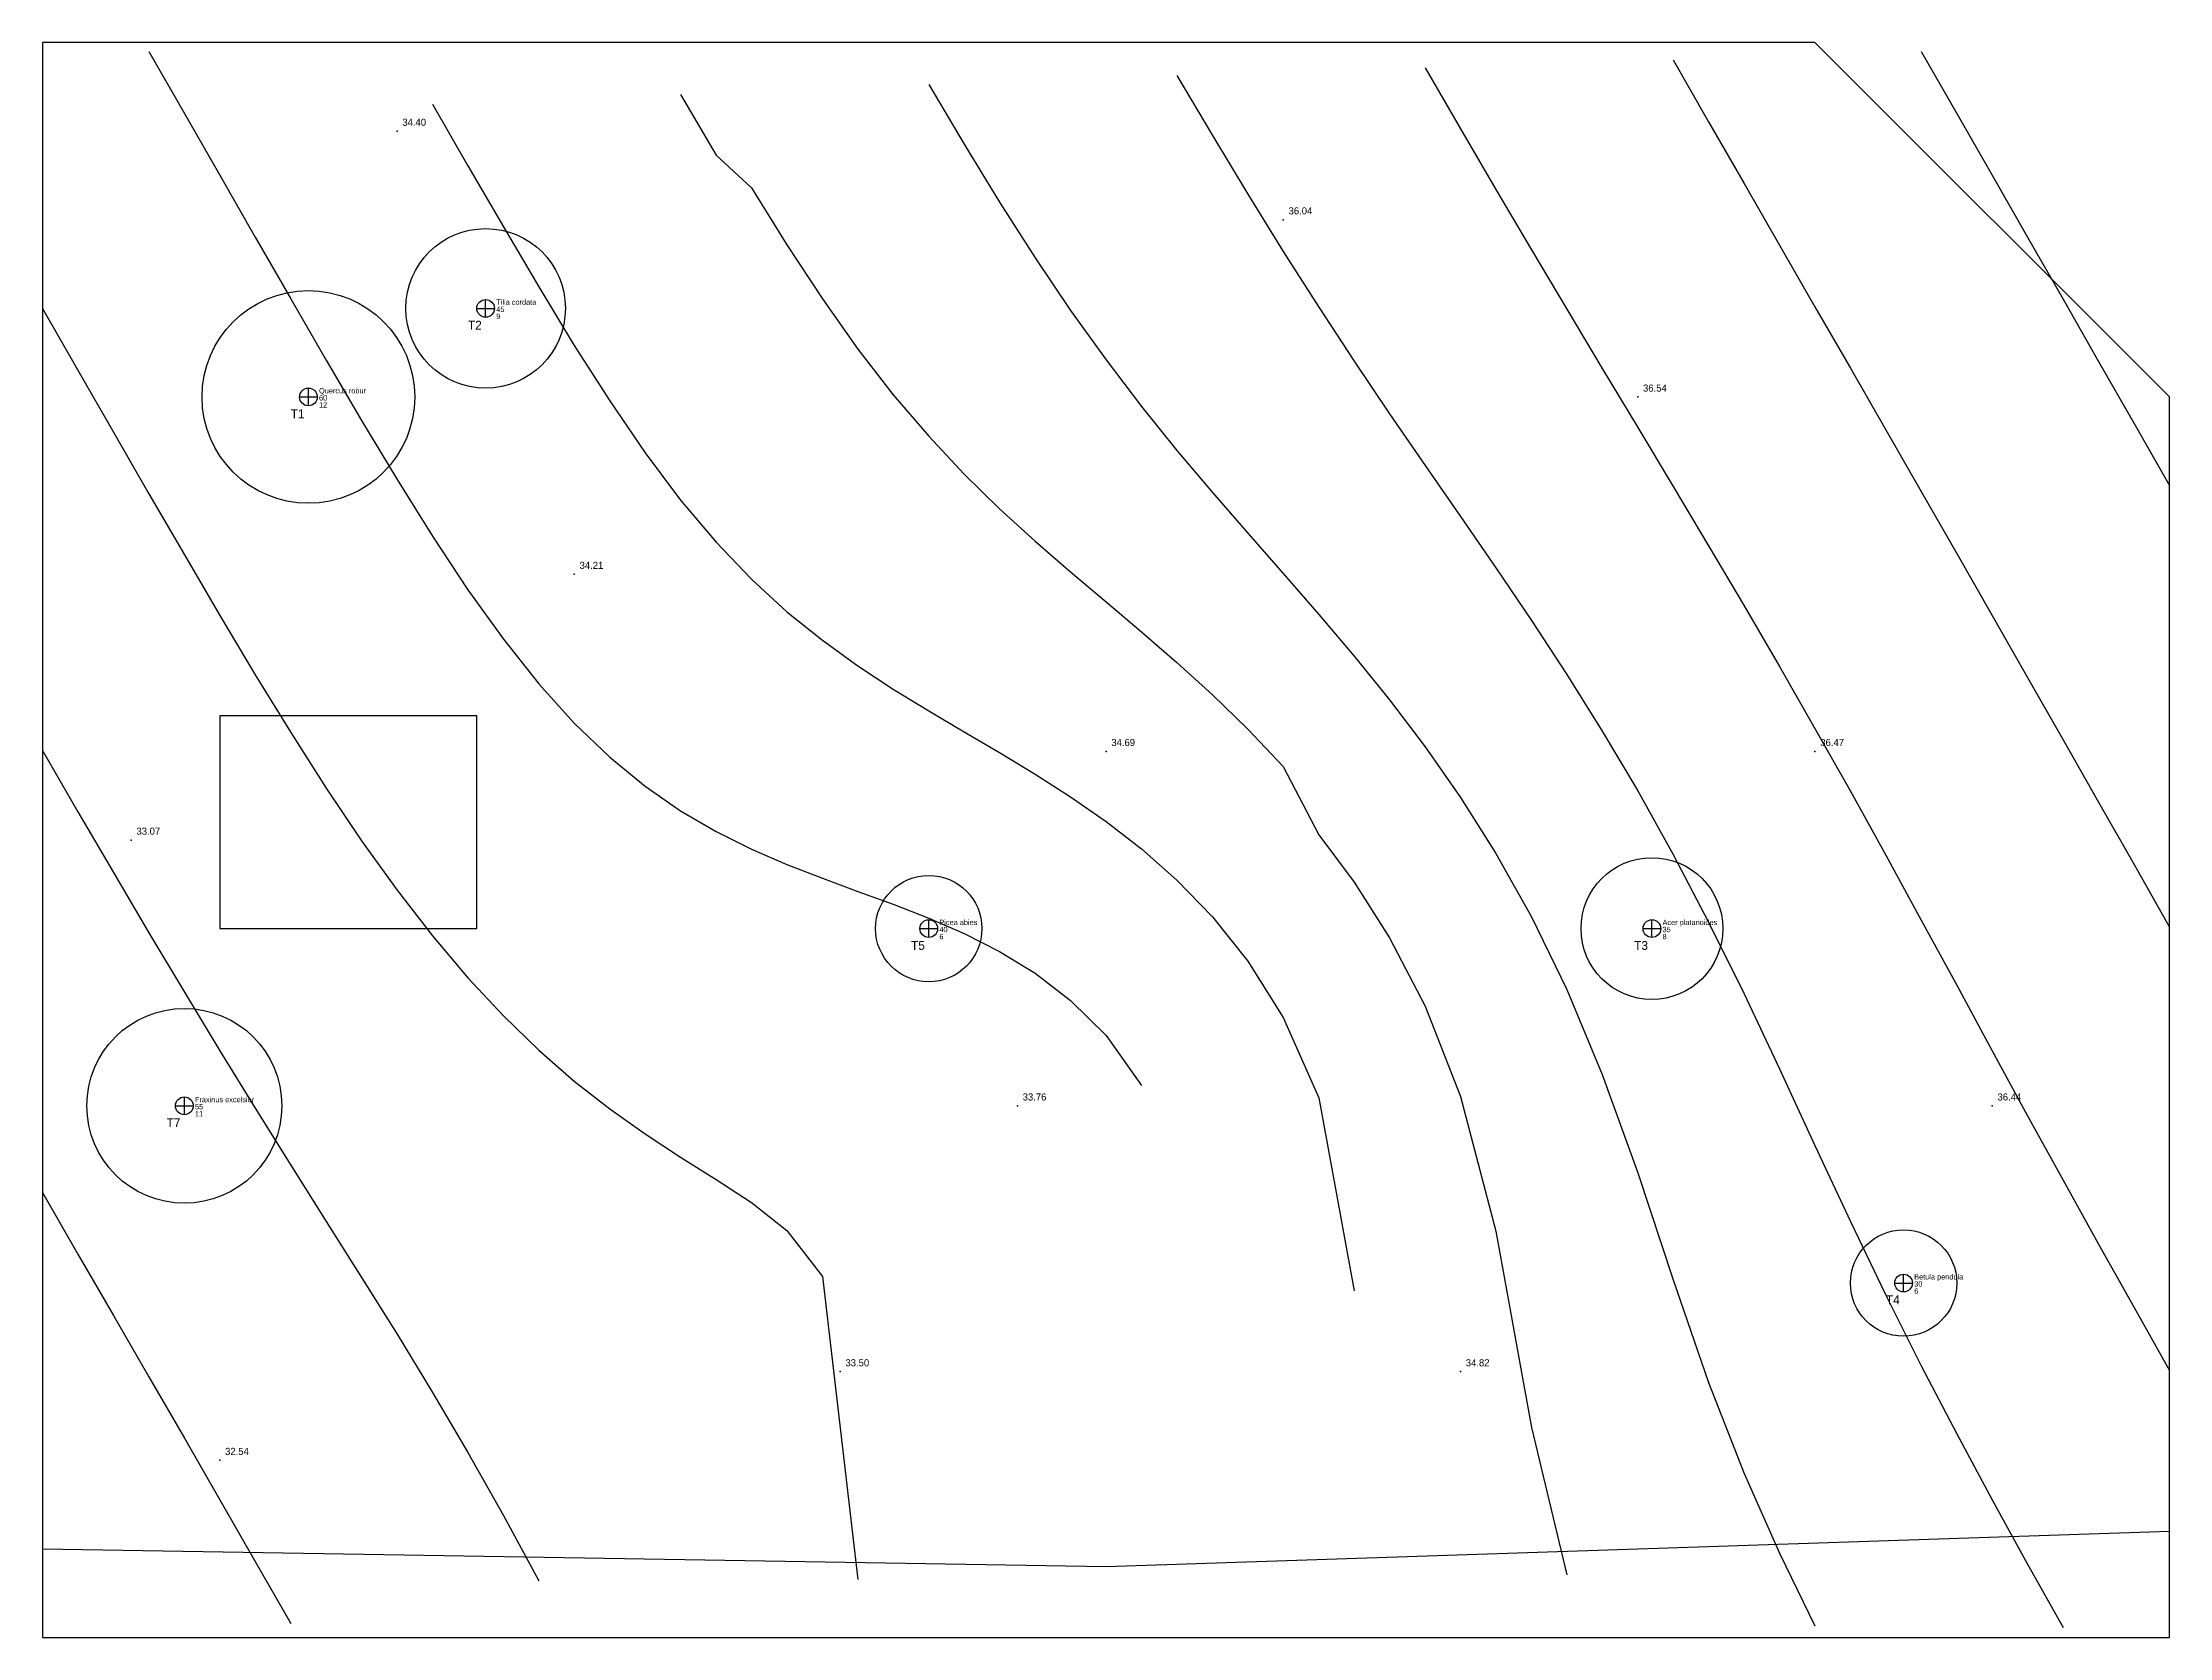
# Model space of a CAD drawing. Header units: metres. Extents: x 542000 to 542120, y 6588000 to 6588090.
import ezdxf

# ---------------------------------------------------------------- set-up
doc = ezdxf.new("R2010")
doc.units = ezdxf.units.M
for name, color, linetype in [('BREAKLINES', 6, 'Continuous'), ('BUILDING', 5, 'Continuous'), ('CONTOURS_MAJOR', 3, 'Continuous'), ('CONTOURS_MINOR', 8, 'Continuous'), ('ROAD_EDGE', 9, 'Continuous'), ('SITE_BOUNDARY', 1, 'Continuous'), ('SPOT_LEVELS', 2, 'Continuous'), ('TREE_TEXT', 7, 'Continuous'), ('TREES', 82, 'Continuous')]:
    doc.layers.add(name, color=color, linetype=linetype)

# ---------------------------------------------------------------- blocks, each defined once
blk = doc.blocks.new('TREE_SYM')
for p, q in [((-0.5, 0), (0.5, 0)), ((0, -0.5), (0, 0.5))]:
    blk.add_line(p, q)
blk.add_circle((0, 0), 0.5)
for tag, p in [('SPECIES', (0.6, 0.2)), ('DBH', (0.6, -0.2)), ('CROWN', (0.6, -0.6))]:
    blk.add_attdef(tag, p, '', height=0.3)

msp = doc.modelspace()

# ---------------------------------------------------------------- linework, layer by layer
at = {"layer": 'BREAKLINES'}
msp.add_polyline3d([(542000, 6588005, 32.1), (542060, 6588004, 33.92), (542120, 6588006, 36.32)], dxfattribs=at)
at = {"layer": 'BUILDING'}
msp.add_lwpolyline([(542010, 6588040), (542024.5, 6588040), (542024.5, 6588052), (542010, 6588052)], close=True, dxfattribs=at)
at = {"layer": 'CONTOURS_MAJOR'}
for points in [[(542006, 6588089.5, 34), (542008, 6588086, 34), (542010, 6588082.51, 34), (542012, 6588079.02, 34), (542014, 6588075.54, 34), (542016, 6588072.08, 34), (542018, 6588068.67, 34), (542020, 6588065.35, 34), (542022, 6588062.14, 34), (542024, 6588059.12, 34), (542026, 6588056.33, 34), (542028, 6588053.82, 34), (542030, 6588051.6, 34), (542032, 6588049.68, 34), (542034, 6588048.04, 34), (542036, 6588046.65, 34), (542038, 6588045.48, 34), (542040, 6588044.48, 34), (542042, 6588043.61, 34), (542044, 6588042.84, 34), (542046, 6588042.1, 34), (542048, 6588041.37, 34), (542050, 6588040.59, 34), (542052, 6588039.72, 34), (542054, 6588038.7, 34), (542056, 6588037.48, 34), (542058, 6588035.95, 34), (542060, 6588033.97, 34), (542062, 6588031.15, 34)], [(542092, 6588089.02, 37), (542094, 6588085.53, 37), (542096, 6588082.05, 37), (542098, 6588078.57, 37), (542100, 6588075.09, 37), (542102, 6588071.62, 37), (542104, 6588068.14, 37), (542106, 6588064.66, 37), (542108, 6588061.17, 37), (542110, 6588057.67, 37), (542112, 6588054.17, 37), (542114, 6588050.65, 37), (542116, 6588047.13, 37), (542118, 6588043.61, 37), (542120, 6588040.08, 37)], [(542064, 6588088.14, 36), (542066, 6588084.75, 36), (542068, 6588081.44, 36), (542070, 6588078.2, 36), (542072, 6588075.07, 36), (542074, 6588072.02, 36), (542076, 6588069.05, 36), (542078, 6588066.14, 36), (542080, 6588063.25, 36), (542082, 6588060.35, 36), (542084, 6588057.39, 36), (542086, 6588054.33, 36), (542088, 6588051.14, 36), (542090, 6588047.77, 36), (542092, 6588044.19, 36), (542094, 6588040.37, 36), (542096, 6588036.32, 36), (542098, 6588032.08, 36), (542100, 6588027.76, 36), (542102, 6588023.47, 36), (542104, 6588019.31, 36), (542106, 6588015.32, 36), (542108, 6588011.49, 36), (542110, 6588007.77, 36), (542112, 6588004.14, 36), (542114, 6588000.57, 36)], [(542036, 6588087.07, 35), (542038, 6588083.65, 35), (542040, 6588081.8, 35), (542042, 6588078.58, 35), (542044, 6588075.53, 35), (542046, 6588072.7, 35), (542048, 6588070.12, 35), (542050, 6588067.78, 35), (542052, 6588065.65, 35), (542054, 6588063.69, 35), (542056, 6588061.87, 35), (542058, 6588060.13, 35), (542060, 6588058.44, 35), (542062, 6588056.74, 35), (542064, 6588055.01, 35), (542066, 6588053.19, 35), (542068, 6588051.26, 35), (542070, 6588049.15, 35), (542072, 6588045.3, 35), (542074, 6588042.62, 35), (542076, 6588039.48, 35), (542078, 6588035.62, 35), (542080, 6588030.53, 35), (542082, 6588022.92, 35), (542084, 6588011.84, 35), (542086, 6588003.53, 35)], [(542000, 6588050.05, 33), (542002, 6588046.59, 33), (542004, 6588043.16, 33), (542006, 6588039.76, 33), (542008, 6588036.41, 33), (542010, 6588033.11, 33), (542012, 6588029.86, 33), (542014, 6588026.65, 33), (542016, 6588023.48, 33), (542018, 6588020.31, 33), (542020, 6588017.11, 33), (542022, 6588013.83, 33), (542024, 6588010.44, 33), (542026, 6588006.89, 33), (542028, 6588003.19, 33)]]:
    msp.add_polyline3d(points, dxfattribs=at)
at = {"layer": 'CONTOURS_MINOR'}
for points in [[(542106, 6588089.5, 37.5), (542108, 6588086, 37.5), (542110, 6588082.51, 37.5), (542112, 6588079.01, 37.5), (542114, 6588075.51, 37.5), (542116, 6588072.01, 37.5), (542118, 6588068.51, 37.5), (542120, 6588065.01, 37.5)], [(542050, 6588087.63, 35.5), (542052, 6588084.27, 35.5), (542054, 6588080.99, 35.5), (542056, 6588077.86, 35.5), (542058, 6588074.88, 35.5), (542060, 6588072.09, 35.5), (542062, 6588069.46, 35.5), (542064, 6588066.98, 35.5), (542066, 6588064.61, 35.5), (542068, 6588062.31, 35.5), (542070, 6588060.03, 35.5), (542072, 6588057.73, 35.5), (542074, 6588055.37, 35.5), (542076, 6588052.9, 35.5), (542078, 6588050.26, 35.5), (542080, 6588047.4, 35.5), (542082, 6588044.24, 35.5), (542084, 6588040.67, 35.5), (542086, 6588036.57, 35.5), (542088, 6588031.77, 35.5), (542090, 6588026.21, 35.5), (542092, 6588020.18, 35.5), (542094, 6588014.38, 35.5), (542096, 6588009.25, 35.5), (542098, 6588004.75, 35.5), (542100, 6588000.66, 35.5)], [(542078, 6588088.58, 36.5), (542080, 6588085.13, 36.5), (542082, 6588081.71, 36.5), (542084, 6588078.31, 36.5), (542086, 6588074.95, 36.5), (542088, 6588071.6, 36.5), (542090, 6588068.28, 36.5), (542092, 6588064.95, 36.5), (542094, 6588061.6, 36.5), (542096, 6588058.22, 36.5), (542098, 6588054.79, 36.5), (542100, 6588051.3, 36.5), (542102, 6588047.75, 36.5), (542104, 6588044.14, 36.5), (542106, 6588040.48, 36.5), (542108, 6588036.8, 36.5), (542110, 6588033.11, 36.5), (542112, 6588029.44, 36.5), (542114, 6588025.8, 36.5), (542116, 6588022.19, 36.5), (542118, 6588018.62, 36.5), (542120, 6588015.07, 36.5)], [(542022, 6588086.52, 34.5), (542024, 6588083.04, 34.5), (542026, 6588079.6, 34.5), (542028, 6588076.21, 34.5), (542030, 6588072.91, 34.5), (542032, 6588069.78, 34.5), (542034, 6588066.85, 34.5), (542036, 6588064.18, 34.5), (542038, 6588061.81, 34.5), (542040, 6588059.71, 34.5), (542042, 6588057.88, 34.5), (542044, 6588056.27, 34.5), (542046, 6588054.83, 34.5), (542048, 6588053.52, 34.5), (542050, 6588052.29, 34.5), (542052, 6588051.11, 34.5), (542054, 6588049.93, 34.5), (542056, 6588048.72, 34.5), (542058, 6588047.44, 34.5), (542060, 6588046.04, 34.5), (542062, 6588044.5, 34.5), (542064, 6588042.73, 34.5), (542066, 6588040.67, 34.5), (542068, 6588038.17, 34.5), (542070, 6588034.99, 34.5), (542072, 6588030.45, 34.5), (542074, 6588019.56, 34.5)], [(542000, 6588075, 33.5), (542002, 6588071.51, 33.5), (542004, 6588068.02, 33.5), (542006, 6588064.54, 33.5), (542008, 6588061.09, 33.5), (542010, 6588057.67, 33.5), (542012, 6588054.32, 33.5), (542014, 6588051.06, 33.5), (542016, 6588047.93, 33.5), (542018, 6588044.96, 33.5), (542020, 6588042.17, 33.5), (542022, 6588039.59, 33.5), (542024, 6588037.23, 33.5), (542026, 6588035.08, 33.5), (542028, 6588033.14, 33.5), (542030, 6588031.4, 33.5), (542032, 6588029.83, 33.5), (542034, 6588028.41, 33.5), (542036, 6588027.1, 33.5), (542038, 6588025.85, 33.5), (542040, 6588024.54, 33.5), (542042, 6588022.96, 33.5), (542044, 6588020.36, 33.5), (542046, 6588003.27, 33.5)], [(542000, 6588025.1, 32.5), (542002, 6588021.63, 32.5), (542004, 6588018.17, 32.5), (542006, 6588014.71, 32.5), (542008, 6588011.25, 32.5), (542010, 6588007.77, 32.5), (542012, 6588004.29, 32.5), (542014, 6588000.78, 32.5)]]:
    msp.add_polyline3d(points, dxfattribs=at)
at = {"layer": 'ROAD_EDGE'}
msp.add_lwpolyline([(542000, 6588005), (542060, 6588004), (542120, 6588006)], dxfattribs=at)
at = {"layer": 'SITE_BOUNDARY'}
msp.add_lwpolyline([(542000, 6588000), (542120, 6588000), (542120, 6588070), (542100, 6588090), (542000, 6588090)], close=True, dxfattribs=at)
at = {"layer": 'SPOT_LEVELS'}
for p in [(542020, 6588085, 34.4), (542070, 6588080, 36.04), (542090, 6588070, 36.54), (542030, 6588060, 34.21), (542060, 6588050, 34.69), (542100, 6588050, 36.47), (542005, 6588045, 33.07), (542055, 6588030, 33.76), (542110, 6588030, 36.44), (542045, 6588015, 33.5), (542080, 6588015, 34.82), (542010, 6588010, 32.54)]:
    msp.add_point(p, dxfattribs=at)
at = {"layer": 'TREES'}
for centre, radius in [((542025, 6588075), 4.5), ((542015, 6588070), 6), ((542090.8, 6588040), 4), ((542050, 6588040), 3), ((542008, 6588030), 5.5), ((542105, 6588020), 3)]:
    msp.add_circle(centre, radius, dxfattribs=at)

# ---------------------------------------------------------------- block references
for p, values in [((542025, 6588075, 34.37), {'SPECIES': 'Tilia cordata', 'DBH': '45', 'CROWN': '9'}), ((542015, 6588070, 33.92), {'SPECIES': 'Quercus robur', 'DBH': '60', 'CROWN': '12'}), ((542050, 6588040, 33.98), {'SPECIES': 'Picea abies', 'DBH': '40', 'CROWN': '6'}), ((542090.8, 6588040, 35.84), {'SPECIES': 'Acer platanoides', 'DBH': '35', 'CROWN': '8'}), ((542008, 6588030, 32.87), {'SPECIES': 'Fraxinus excelsior', 'DBH': '55', 'CROWN': '11'}), ((542105, 6588020, 36.05), {'SPECIES': 'Betula pendula', 'DBH': '30', 'CROWN': '6'})]:
    msp.add_blockref('TREE_SYM', p, dxfattribs=at).add_auto_attribs(values)

# ---------------------------------------------------------------- texts
at = {"layer": 'SPOT_LEVELS'}
for s, p in [('34.40', (542020.3, 6588085.3)), ('36.04', (542070.3, 6588080.3)), ('36.54', (542090.3, 6588070.3)), ('34.21', (542030.3, 6588060.3)), ('34.69', (542060.3, 6588050.3)), ('36.47', (542100.3, 6588050.3)), ('33.07', (542005.3, 6588045.3)), ('33.76', (542055.3, 6588030.3)), ('36.44', (542110.3, 6588030.3)), ('33.50', (542045.3, 6588015.3)), ('34.82', (542080.3, 6588015.3)), ('32.54', (542010.3, 6588010.3))]:
    msp.add_text(s, height=0.4, dxfattribs=at).set_placement(p)
at = {"layer": 'TREE_TEXT'}
for s, p in [('T2', (542024, 6588073.8)), ('T1', (542014, 6588068.8)), ('T5', (542049, 6588038.8)), ('T3', (542089.8, 6588038.8)), ('T7', (542007, 6588028.8)), ('T4', (542104, 6588018.8))]:
    msp.add_text(s, height=0.5, dxfattribs=at).set_placement(p)

doc.saveas('drawing.dxf')
